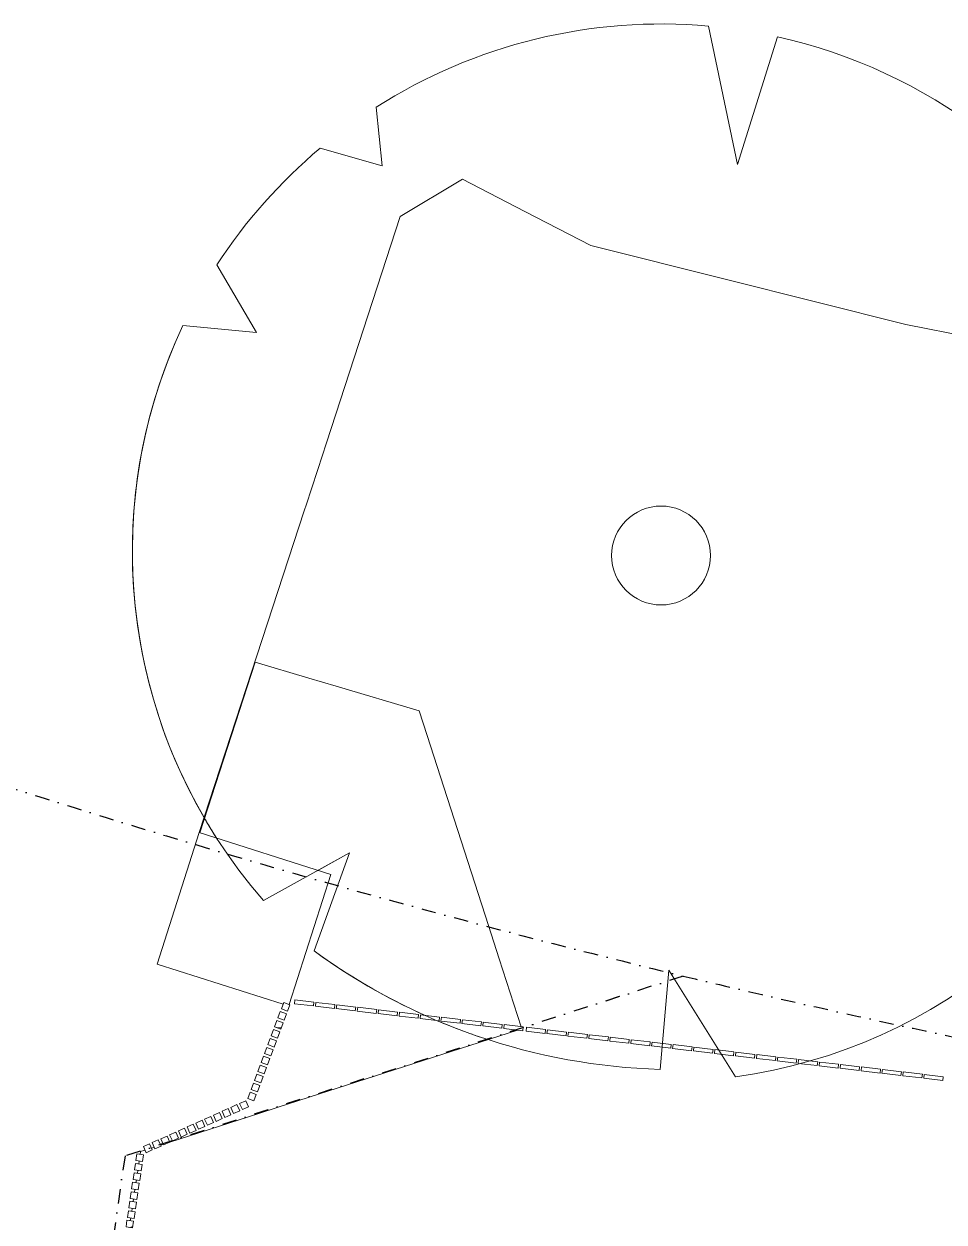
# Model space of a CAD drawing. Header units: millimetres. Extents: x -39027 to 364494, y -35256 to 94895.
# Drawn here: x 201917 to 206717, y 85688 to 91941 of the extents above; entities that cross this region are included whole.
import ezdxf

# ---------------------------------------------------------------- set-up
doc = ezdxf.new("R2010")
doc.units = ezdxf.units.MM
doc.header["$LTSCALE"] = 25
doc.linetypes.add('BG_Dash Dot 3mm', pattern=[7, 3, -2, 0, -2])
for name, color, linetype, lineweight in [('A-DETL-MBND', 4, 'Continuous', 13), ('A-GLAZ-CWMG', 3, 'Continuous', 5), ('C-PROP-LINE', 91, 'BG_Dash Dot 3mm', 25), ('L-PLNT', 71, 'Continuous', 5)]:
    doc.layers.add(name, color=color, linetype=linetype, lineweight=lineweight)

# ---------------------------------------------------------------- blocks, each defined once
blk = doc.blocks.new('Rectangular Mullion - 35mm Timber Batten_Black_-902602-PROPOSED ROOF PLAN')
at = {"layer": 'A-DETL-MBND', "lineweight": 5}
for p, q in [((-17.5, -17.5), (-17.5, 17.5)), ((-17.5, 17.5), (17.5, 17.5)), ((17.5, 17.5), (17.5, -17.5)), ((17.5, -17.5), (-17.5, -17.5))]:
    blk.add_line(p, q, dxfattribs=at)
blk = doc.blocks.new('Rectangular Mullion - 35mm Timber Batten_Black_-V310-PROPOSED ROOF PLAN')
at = {"layer": 'A-DETL-MBND', "lineweight": 5}
for p, q in [((-17.5, -17.5), (-17.5, 17.5)), ((-17.5, 17.5), (17.5, 17.5)), ((17.5, 17.5), (17.5, -17.5)), ((17.5, -17.5), (-17.5, -17.5))]:
    blk.add_line(p, q, dxfattribs=at)
blk = doc.blocks.new('Rectangular Mullion - 35mm Timber Batten_Black_-V311-PROPOSED ROOF PLAN')
at = {"layer": 'A-DETL-MBND', "lineweight": 5}
h = blk.add_hatch(dxfattribs=at)
h.set_pattern_fill('FP_122', color=256, style=0, pattern_type=2)
h.set_pattern_definition([(254.211, (42627.55, -4174.37), (3134.58381, 10775.41764), [122.343, -12111.918]), (238.138, (42594.26, -4292.1), (-2039.5752, -3659.02805), [155.42, -5025.186]), (204.448, (42512.2, -4424.1), (-356.675, -951.336), [114.947, -1321.893]), (202.6, (42407.58, -4471.67), (-19227.92293, -8053.99107), [222.826, -22059.793]), (236.453, (42201.864, -4557.3), (5239.72772, 7764.47169), [135.552, -13419.579]), (249.448, (42127, -4670.3), (594.661, -1308.01), [254, -762]), (258.91, (42037.79, -4908.1), (1159.8847, 5049.09184), [123.6, -6056.485]), (255.158, (42370.69, -4078.07), (2454.27057, 8866.8784), [102.107, -10108.567]), (249.448, (42344.5, -4176.8), (594.661, -1308.01), [152.4, -863.6]), (221.147, (42291.03, -4319.466), (-9540.90917, -8428.24007), [150.01, -14851.05]), (197.323, (42178.07, -4418.17), (6236.44053, 1851.83869), [231.684, -11352.499]), (210.158, (41956.9, -4487.16), (-6824.93764, -4048.19065), [144.401, -14295.673]), (243.108, (41832.04, -4559.7), (-3604.57392, -7355.52038), [184.006, -9016.265]), (261.337, (41748.814, -4723.81), (2242.806443, 14372.97105), [197.272, -19529.88]), (256.158, (42075.775, -3967.496), (-2143.44339, -8947.102636), [173.911, -17217.207]), (246.081, (42034.167, -4136.356), (-6549.18764, -14913.01245), [173.019, -17128.838]), (215.758, (41964.02, -4294.52), (1994.0154, 1088.6618), [183.162, -3480.078]), (201.958, (41815.38, -4401.55), (-13984.80258, -5705.60041), [165.393, -16373.889]), (234.516, (41661.99, -4463.395), (-6670.93545, -9470.58023), [157.726, -15614.836]), (249.448, (41570.4, -4591.8), (594.661, -1308.01), [121.92, -894.08]), (262.442, (41527.63, -4705.99), (-1156.51567, -9295.38804), [135.552, -13419.579]), (249.448, (42678.7, -4529.9), (594.661, -1308.01), [3.353, -1012.647]), (26.295, (42486.07, -4609.6), (-18709.955736, -9193.33175), [222.826, -22059.793]), (42.883, (41734.5, -4154.2), (689.61, 1260.5356), [90.874, -2180.97]), (61.318, (41801.1, -4092.37), (2839.2643, 5489.2666), [143.684, -7040.52]), (92.646, (41870.05, -3966.32), (-385.7735, 5457.71062), [77.377, -7660.25]), (222.883, (42486.07, -4609.6), (-689.61, -1260.5356), [113.592, -2158.253]), (242.738, (42402.837, -4686.9), (4266.95238, 8150.95777), [173.911, -17217.207]), (259.573, (42323.175, -4841.495), (-3139.094685, -17255.676583), [288.98, -28609.032]), (259.753, (42732.2, -4213.6), (-1009.84477, -6097.0231), [113.592, -11245.633]), (233.924, (42711.99, -4325.383), (6865.317735, 9330.63237), [189.804, -18790.642]), (206.569, (42600.22, -4478.79), (16100.37878, 7992.11851), [194.107, -19216.546]), (214.753, (42426.61, -4565.61), (-10152.81414, -7122.25443), [160.644, -15903.726]), (239.986, (42294.62, -4657.18), (-2445.4202, -4567.1196), [185.403, -5994.684]), (256.03, (42201.882, -4817.72), (4236.116616, 16867.31492), [265.913, -26325.352]), (257.578, (42494.36, -4124.43), (1469.3614, 6002.86985), [143.684, -7040.52]), (238.138, (42463.45, -4264.75), (-2039.5752, -3659.02805), [155.42, -5025.186]), (206.937, (42381.41, -4396.754), (13493.38692, 6786.53731), [165.393, -16373.889]), (204.448, (42234, -4471.7), (-356.675, -951.336), [186.79, -1250.052]), (232.094, (42063.92, -4548.985), (8537.74677, 10866.19697), [170.313, -16860.951]), (252.814, (41959.29, -4683.365), (4869.57355, 15542.749195), [173.019, -17128.838]), (266.551, (41908.17, -4848.66), (-563.56138, -10592.37062), [138.191, -13680.903]), (258.194, (42256.53, -4035.264), (-1394.18211, -7047.6281), [133.633, -13229.76]), (234.516, (42229.19, -4166.07), (-6670.93545, -9470.58023), [157.726, -15614.836]), (217.442, (42137.63, -4294.5), (4768.36687, 3515.59094), [191.699, -9393.227]), (199.549, (41985.43, -4411.05), (16318.143224, 5750.863828), [252.369, -24984.547]), (233.502, (41747.61, -4495.5), (2602.4452, 3282.6257), [147.932, -7248.66]), (255.457, (41659.62, -4614.415), (-2512.456796, -9896.737535), [194.107, -19216.546]), (272.646, (41610.88, -4802.3), (385.7735, -5457.71062), [77.377, -7660.25]), (258.91, (41971.13, -3928.26), (1159.8847, 5049.09184), [123.6, -6056.485]), (239.44, (41947.354, -4049.555), (-5724.73152, -9811.19016), [175.389, -17363.491]), (212.042, (41858.18, -4200.58), (-14099.84546, -8880.94648), [217.433, -21525.916]), (220.393, (42625.205, -4672.62), (-6174.20063, -5382.92635), [104.603, -10355.757]), (238.664, (42545.537, -4740.403), (8641.908487, 14101.95884), [217.196, -21502.404]), (256.573, (42432.58, -4925.92), (1790.53642, 6957.49854), [245.738, -7945.516])])
h.paths.add_polyline_path([(17.5, -17.5), (-17.5, -17.5), (-17.5, 17.5), (17.5, 17.5)], flags=0)
for p, q in [((-17.5, -17.5), (-17.5, 17.5)), ((-17.5, 17.5), (17.5, 17.5)), ((17.5, 17.5), (17.5, -17.5)), ((17.5, -17.5), (-17.5, -17.5))]:
    blk.add_line(p, q, dxfattribs=at)
blk = doc.blocks.new('Rectangular Mullion - 35mm Timber Batten_Black_-V312-PROPOSED ROOF PLAN')
at = {"layer": 'A-DETL-MBND', "lineweight": 5}
for p, q in [((-17.5, -17.5), (-17.5, 17.5)), ((-17.5, 17.5), (17.5, 17.5)), ((17.5, 17.5), (17.5, -17.5)), ((17.5, -17.5), (-17.5, -17.5))]:
    blk.add_line(p, q, dxfattribs=at)
blk = doc.blocks.new('Rectangular Mullion - 35mm Timber Batten_Black_-V313-PROPOSED ROOF PLAN')
at = {"layer": 'A-DETL-MBND', "lineweight": 5}
for p, q in [((-17.5, -17.5), (-17.5, 17.5)), ((-17.5, 17.5), (17.5, 17.5)), ((17.5, 17.5), (17.5, -17.5)), ((17.5, -17.5), (-17.5, -17.5))]:
    blk.add_line(p, q, dxfattribs=at)
blk = doc.blocks.new('Rectangular Mullion - 35mm Timber Batten_Black_-V314-PROPOSED ROOF PLAN')
at = {"layer": 'A-DETL-MBND', "lineweight": 5}
for p, q in [((-17.5, -17.5), (-17.5, 17.5)), ((-17.5, 17.5), (17.5, 17.5)), ((17.5, 17.5), (17.5, -17.5)), ((17.5, -17.5), (-17.5, -17.5))]:
    blk.add_line(p, q, dxfattribs=at)
blk = doc.blocks.new('Rectangular Mullion - 35mm Timber Batten_Black_-V315-PROPOSED ROOF PLAN')
at = {"layer": 'A-DETL-MBND', "lineweight": 5}
for p, q in [((-17.5, -17.5), (-17.5, 17.5)), ((-17.5, 17.5), (17.5, 17.5)), ((17.5, 17.5), (17.5, -17.5)), ((17.5, -17.5), (-17.5, -17.5))]:
    blk.add_line(p, q, dxfattribs=at)
blk = doc.blocks.new('Rectangular Mullion - 35mm Timber Batten_Black_-V316-PROPOSED ROOF PLAN')
at = {"layer": 'A-DETL-MBND', "lineweight": 5}
for p, q in [((-17.5, -17.5), (-17.5, 17.5)), ((-17.5, 17.5), (17.5, 17.5)), ((17.5, 17.5), (17.5, -17.5)), ((17.5, -17.5), (-17.5, -17.5))]:
    blk.add_line(p, q, dxfattribs=at)
blk = doc.blocks.new('Rectangular Mullion - 35mm Timber Batten_Black_-V317-PROPOSED ROOF PLAN')
at = {"layer": 'A-DETL-MBND', "lineweight": 5}
for p, q in [((-17.5, -17.5), (-17.5, 17.5)), ((-17.5, 17.5), (17.5, 17.5)), ((17.5, 17.5), (17.5, -17.5)), ((17.5, -17.5), (-17.5, -17.5))]:
    blk.add_line(p, q, dxfattribs=at)
blk = doc.blocks.new('Rectangular Mullion - 35mm Timber Batten_Black_-V318-PROPOSED ROOF PLAN')
at = {"layer": 'A-DETL-MBND', "lineweight": 5}
for p, q in [((-17.5, -17.5), (-17.5, 17.5)), ((-17.5, 17.5), (17.5, 17.5)), ((17.5, 17.5), (17.5, -17.5)), ((17.5, -17.5), (-17.5, -17.5))]:
    blk.add_line(p, q, dxfattribs=at)
blk = doc.blocks.new('Rectangular Mullion - 35mm Timber Batten_Black_-V319-PROPOSED ROOF PLAN')
at = {"layer": 'A-DETL-MBND', "lineweight": 5}
for p, q in [((-17.5, -17.5), (-17.5, 17.5)), ((-17.5, 17.5), (17.5, 17.5)), ((17.5, 17.5), (17.5, -17.5)), ((17.5, -17.5), (-17.5, -17.5))]:
    blk.add_line(p, q, dxfattribs=at)
blk = doc.blocks.new('Rectangular Mullion - 35mm Timber Batten_Black_-V320-PROPOSED ROOF PLAN')
at = {"layer": 'A-DETL-MBND', "lineweight": 5}
for p, q in [((-17.5, -17.5), (-17.5, 17.5)), ((-17.5, 17.5), (17.5, 17.5)), ((17.5, 17.5), (17.5, -17.5)), ((17.5, -17.5), (-17.5, -17.5))]:
    blk.add_line(p, q, dxfattribs=at)
blk = doc.blocks.new('Rectangular Mullion - 35mm Timber Batten_Black_-V321-PROPOSED ROOF PLAN')
at = {"layer": 'A-DETL-MBND', "lineweight": 5}
for p, q in [((-17.5, -17.5), (-17.5, 17.5)), ((-17.5, 17.5), (17.5, 17.5)), ((17.5, 17.5), (17.5, -17.5)), ((17.5, -17.5), (-17.5, -17.5))]:
    blk.add_line(p, q, dxfattribs=at)
blk = doc.blocks.new('Rectangular Mullion - 35mm Timber Batten_Black_-V322-PROPOSED ROOF PLAN')
at = {"layer": 'A-DETL-MBND', "lineweight": 5}
for p, q in [((-17.5, -17.5), (-17.5, 17.5)), ((-17.5, 17.5), (17.5, 17.5)), ((17.5, 17.5), (17.5, -17.5)), ((17.5, -17.5), (-17.5, -17.5))]:
    blk.add_line(p, q, dxfattribs=at)
blk = doc.blocks.new('Rectangular Mullion - 35mm Timber Batten_Black_-V323-PROPOSED ROOF PLAN')
at = {"layer": 'A-DETL-MBND', "lineweight": 5}
for p, q in [((-17.5, -17.5), (-17.5, 17.5)), ((-17.5, 17.5), (17.5, 17.5)), ((17.5, 17.5), (17.5, -17.5)), ((17.5, -17.5), (-17.5, -17.5))]:
    blk.add_line(p, q, dxfattribs=at)
blk = doc.blocks.new('Rectangular Mullion - 35mm Timber Batten_Black_-V324-PROPOSED ROOF PLAN')
at = {"layer": 'A-DETL-MBND', "lineweight": 5}
for p, q in [((-17.5, -17.5), (-17.5, 17.5)), ((-17.5, 17.5), (17.5, 17.5)), ((17.5, 17.5), (17.5, -17.5)), ((17.5, -17.5), (-17.5, -17.5))]:
    blk.add_line(p, q, dxfattribs=at)
blk = doc.blocks.new('Rectangular Mullion - 35mm Timber Batten_Black_-V325-PROPOSED ROOF PLAN')
at = {"layer": 'A-DETL-MBND', "lineweight": 5}
for p, q in [((-17.5, -17.5), (-17.5, 17.5)), ((-17.5, 17.5), (17.5, 17.5)), ((17.5, 17.5), (17.5, -17.5)), ((17.5, -17.5), (-17.5, -17.5))]:
    blk.add_line(p, q, dxfattribs=at)
blk = doc.blocks.new('Rectangular Mullion - 35mm Timber Batten_Black_-V326-PROPOSED ROOF PLAN')
at = {"layer": 'A-DETL-MBND', "lineweight": 5}
h = blk.add_hatch(dxfattribs=at)
h.set_pattern_fill('FP_125', color=256, style=0, pattern_type=2)
h.set_pattern_definition([(208.91, (35444.41, -11201.88), (9864.10423, 5351.139), [122.343, -12111.918]), (192.836, (35337.3, -11261.02), (-4035.5008, -1123.8711), [155.42, -5025.186]), (159.146, (35185.8, -11295.55), (-927.107, -415.609), [114.947, -1321.893]), (157.298, (35078.36, -11254.627), (-19249.312415, 8002.73478), [222.826, -22059.793]), (191.151, (34872.795, -11168.63), (9204.63975, 1736.77125), [135.552, -13419.58]), (204.146, (34739.8, -11194.8), (-511.498, -1342.714), [254, -762]), (213.608, (34508.03, -11298.75), (4404.8438, 2726.90525), [123.6, -6056.485]), (209.857, (35332.19, -10951.56), (8028.97182, 4492.28093), [102.107, -10108.567]), (204.146, (35243.6, -11002.4), (-511.498, -1342.714), [152.4, -863.6]), (175.845, (35104.57, -11064.73), (-12701.78379, 853.73718), [150.01, -14851.05]), (152.021, (34954.955, -11053.86), (5702.85593, -3130.4842), [231.684, -11352.5]), (164.857, (34750.35, -10945.17), (-7678.04179, 2003.82023), [144.4, -14295.673]), (197.806, (34610.96, -10907.44), (-7763.82938, -2611.4338), [184.006, -9016.265]), (216.035, (34435.773, -10963.71), (11794.17568, 8515.27437), [197.272, -19529.88]), (210.856, (35203.354, -10664.154), (-7867.44906, -4769.51154), [173.911, -17217.207]), (200.779, (35054.06, -10753.35), (-15207.02895, -5834.04401), [173.019, -17128.838]), (170.456, (34892.3, -10814.73), (2176.3774, -651.6621), [183.162, -3480.078]), (156.656, (34711.67, -10784.36), (-13892.16692, 5927.58615), [165.393, -16373.889]), (189.215, (34559.81, -10718.826), (-11424.01762, -1919.65917), [157.726, -15614.836]), (204.146, (34404.1, -10744.1), (-511.498, -1342.714), [121.92, -894.08]), (217.141, (34292.87, -10793.955), (-7420.74369, -5716.14646), [135.552, -13419.58]), (204.146, (35227.7, -11488.3), (-511.498, -1342.714), [3.353, -1012.647]), (340.994, (35035.52, -11407.44), (-19694.979875, 6832.82958), [222.826, -22059.793]), (357.581, (34830.6, -10552.9), (1381.07, 396.4315), [90.874, -2180.97]), (16.016, (34921.38, -10556.74), (5898.9556, 1842.76755), [143.684, -7040.52]), (47.345, (35059.49, -10517.1), (3608.0586, 4113.06937), [77.377, -7660.25]), (177.581, (35035.5, -11407.44), (-1381.07, -396.4315), [113.592, -2158.253]), (197.436, (34922.03, -11402.646), (8795.14245, 2700.08601), [173.911, -17217.207]), (214.271, (34756.11, -11454.757), (-14473.694195, -9905.77943), [288.98, -28609.032]), (214.451, (35490.12, -11303.86), (-5044.20492, -3570.64055), [113.592, -11245.633]), (188.622, (35396.453, -11368.116), (11461.295455, 1682.85307), [189.804, -18790.642]), (161.267, (35208.793, -11396.57), (17005.511525, -5823.12055), [194.107, -19216.546]), (169.451, (35024.97, -11334.23), (-12203.85335, 2207.28491), [160.644, -15903.726]), (194.684, (34867.04, -11304.82), (-4966.45324, -1474.111), [185.403, -5994.684]), (210.728, (34687.694, -11351.817), (14969.24959, 8852.827983), [265.913, -26325.352]), (212.276, (35386.22, -11072.08), (5300.4887, 3177.7805), [143.684, -7040.52]), (192.836, (35264.74, -11148.8), (-4035.5008, -1123.8711), [155.42, -5025.186]), (161.636, (35113.204, -11183.336), (14314.95995, -4817.72777), [165.393, -16373.889]), (159.146, (34956.2, -11131.2), (-927.107, -415.609), [186.79, -1250.052]), (186.792, (34781.68, -11064.73), (13729.1479, 1574.12024), [170.313, -16860.951]), (207.512, (34612.564, -11084.874), (14473.27098, 7470.89193), [173.019, -17128.838]), (221.249, (34459.11, -11164.8), (-7925.70364, -7049.76159), [138.19, -13680.903]), (212.892, (35282.32, -10840.304), (-5990.2491, -3966.07126), [133.633, -13229.76]), (189.215, (35170.11, -10912.875), (-11424.01762, -1919.65917), [157.726, -15614.836]), (172.141, (35014.42, -10938.13), (5852.9082, -916.60677), [191.7, -9393.227]), (154.247, (34824.52, -10911.92), (15565.5428, -7554.34381), [252.369, -24984.547]), (188.201, (34597.22, -10802.26), (4163.8428, 459.0922), [147.932, -7248.66]), (210.155, (34450.8, -10823.366), (-8802.02529, -5175.15254), [194.107, -19216.546]), (227.345, (34282.96, -10920.87), (-3608.0586, -4113.06937), [77.377, -7660.25]), (213.608, (35157.64, -10562.17), (4404.8438, 2726.90525), [123.6, -6056.485]), (194.138, (35054.696, -10630.587), (-11000.63348, -2831.61904), [175.389, -17363.491]), (166.741, (34884.62, -10673.427), (-16230.262797, 3775.6353), [217.433, -21525.916]), (175.091, (35088.59, -11550.66), (-8169.0602, 602.58183), [104.603, -10355.757]), (193.362, (34984.37, -11541.71), (16102.46939, 3776.01706), [217.196, -21502.404]), (211.271, (34773.05, -11591.9), (6204.96654, 3620.9387), [245.738, -7945.516])])
h.paths.add_polyline_path([(17.5, -17.5), (-17.5, -17.5), (-17.5, 17.5), (17.5, 17.5)], flags=0)
for p, q in [((-17.5, -17.5), (-17.5, 17.5)), ((-17.5, 17.5), (17.5, 17.5)), ((17.5, 17.5), (17.5, -17.5)), ((17.5, -17.5), (-17.5, -17.5))]:
    blk.add_line(p, q, dxfattribs=at)
blk = doc.blocks.new('Rectangular Mullion - 35mm Timber Batten_Black_-V327-PROPOSED ROOF PLAN')
at = {"layer": 'A-DETL-MBND', "lineweight": 5}
for p, q in [((-17.5, -17.5), (-17.5, 17.5)), ((-17.5, 17.5), (17.5, 17.5)), ((17.5, 17.5), (17.5, -17.5)), ((17.5, -17.5), (-17.5, -17.5))]:
    blk.add_line(p, q, dxfattribs=at)
blk = doc.blocks.new('Rectangular Mullion - 35mm Timber Batten_Black_-V328-PROPOSED ROOF PLAN')
at = {"layer": 'A-DETL-MBND', "lineweight": 5}
for p, q in [((-17.5, -17.5), (-17.5, 17.5)), ((-17.5, 17.5), (17.5, 17.5)), ((17.5, 17.5), (17.5, -17.5)), ((17.5, -17.5), (-17.5, -17.5))]:
    blk.add_line(p, q, dxfattribs=at)
blk = doc.blocks.new('Rectangular Mullion - 35mm Timber Batten_Black_-V329-PROPOSED ROOF PLAN')
at = {"layer": 'A-DETL-MBND', "lineweight": 5}
for p, q in [((-17.5, -17.5), (-17.5, 17.5)), ((-17.5, 17.5), (17.5, 17.5)), ((17.5, 17.5), (17.5, -17.5)), ((17.5, -17.5), (-17.5, -17.5))]:
    blk.add_line(p, q, dxfattribs=at)
blk = doc.blocks.new('Rectangular Mullion - 35mm Timber Batten_Black_-V330-PROPOSED ROOF PLAN')
at = {"layer": 'A-DETL-MBND', "lineweight": 5}
for p, q in [((-17.5, -17.5), (-17.5, 17.5)), ((-17.5, 17.5), (17.5, 17.5)), ((17.5, 17.5), (17.5, -17.5)), ((17.5, -17.5), (-17.5, -17.5))]:
    blk.add_line(p, q, dxfattribs=at)
blk = doc.blocks.new('Rectangular Mullion - 35mm Timber Batten_Black_-V331-PROPOSED ROOF PLAN')
at = {"layer": 'A-DETL-MBND', "lineweight": 5}
for p, q in [((-17.5, -17.5), (-17.5, 17.5)), ((-17.5, 17.5), (17.5, 17.5)), ((17.5, 17.5), (17.5, -17.5)), ((17.5, -17.5), (-17.5, -17.5))]:
    blk.add_line(p, q, dxfattribs=at)
blk = doc.blocks.new('Rectangular Mullion - 35mm Timber Batten_Black_-V332-PROPOSED ROOF PLAN')
at = {"layer": 'A-DETL-MBND', "lineweight": 5}
for p, q in [((-17.5, -17.5), (-17.5, 17.5)), ((-17.5, 17.5), (17.5, 17.5)), ((17.5, 17.5), (17.5, -17.5)), ((17.5, -17.5), (-17.5, -17.5))]:
    blk.add_line(p, q, dxfattribs=at)
blk = doc.blocks.new('Rectangular Mullion - 35mm Timber Batten_Black_-V333-PROPOSED ROOF PLAN')
at = {"layer": 'A-DETL-MBND', "lineweight": 5}
for p, q in [((-17.5, -17.5), (-17.5, 17.5)), ((-17.5, 17.5), (17.5, 17.5)), ((17.5, 17.5), (17.5, -17.5)), ((17.5, -17.5), (-17.5, -17.5))]:
    blk.add_line(p, q, dxfattribs=at)
blk = doc.blocks.new('Rectangular Mullion - 35mm Timber Batten_Black_-V334-PROPOSED ROOF PLAN')
at = {"layer": 'A-DETL-MBND', "lineweight": 5}
for p, q in [((-17.5, -17.5), (-17.5, 17.5)), ((-17.5, 17.5), (17.5, 17.5)), ((17.5, 17.5), (17.5, -17.5)), ((17.5, -17.5), (-17.5, -17.5))]:
    blk.add_line(p, q, dxfattribs=at)
blk = doc.blocks.new('Rectangular Mullion - 35mm Timber Batten_Black_-V335-PROPOSED ROOF PLAN')
at = {"layer": 'A-DETL-MBND', "lineweight": 5}
for p, q in [((-17.5, -17.5), (-17.5, 17.5)), ((-17.5, 17.5), (17.5, 17.5)), ((17.5, 17.5), (17.5, -17.5)), ((17.5, -17.5), (-17.5, -17.5))]:
    blk.add_line(p, q, dxfattribs=at)
blk = doc.blocks.new('Rectangular Mullion - 35mm Timber Batten_Black_-V336-PROPOSED ROOF PLAN')
at = {"layer": 'A-DETL-MBND', "lineweight": 5}
for p, q in [((-17.5, -17.5), (-17.5, 17.5)), ((-17.5, 17.5), (17.5, 17.5)), ((17.5, 17.5), (17.5, -17.5)), ((17.5, -17.5), (-17.5, -17.5))]:
    blk.add_line(p, q, dxfattribs=at)
blk = doc.blocks.new('Rectangular Mullion - 35mm Timber Batten_Black_-V337-PROPOSED ROOF PLAN')
at = {"layer": 'A-DETL-MBND', "lineweight": 5}
for p, q in [((-17.5, -17.5), (-17.5, 17.5)), ((-17.5, 17.5), (17.5, 17.5)), ((17.5, 17.5), (17.5, -17.5)), ((17.5, -17.5), (-17.5, -17.5))]:
    blk.add_line(p, q, dxfattribs=at)
blk = doc.blocks.new('Rectangular Mullion - 35mm Timber Batten_Black_-V338-PROPOSED ROOF PLAN')
at = {"layer": 'A-DETL-MBND', "lineweight": 5}
for p, q in [((-17.5, -17.5), (-17.5, 17.5)), ((-17.5, 17.5), (17.5, 17.5)), ((17.5, 17.5), (17.5, -17.5)), ((17.5, -17.5), (-17.5, -17.5))]:
    blk.add_line(p, q, dxfattribs=at)
blk = doc.blocks.new('Rectangular Mullion - 35mm Timber Batten_Black_-V339-PROPOSED ROOF PLAN')
at = {"layer": 'A-DETL-MBND', "lineweight": 5}
h = blk.add_hatch(dxfattribs=at)
h.set_pattern_fill('FP_130', color=256, style=0, pattern_type=2)
h.set_pattern_definition([(266.341, (42092.53, -2163.78), (800.35515, 11193.51029), [122.343, -12111.918]), (250.267, (42084.72, -2285.88), (-1225.2348, -4005.8898), [155.42, -5025.186]), (216.577, (42032.25, -2432.2), (-148.824, -1005.042), [114.947, -1321.893]), (214.73, (41939.94, -2500.667), (-17106.23859, -11914.54547), [222.826, -22059.793]), (248.583, (41756.81, -2627.61), (3491.18982, 8692.14363), [135.552, -13419.579]), (261.577, (41707.3, -2753.8), (856.217, -1153.865), [254, -762]), (271.04, (41670.1, -3005.06), (73.0202, 5180.0897), [123.6, -6056.485]), (267.288, (41821.17, -2123.6), (536.27333, 9184.62778), [102.107, -10108.567]), (261.577, (41816.3, -2225.6), (856.217, -1153.865), [152.4, -863.6]), (233.276, (41794.01, -2376.35), (-7557.0411, -10244.7698), [150.01, -14851.05]), (209.452, (41704.31, -2496.59), (5708.12837, 3120.86007), [231.684, -11352.499]), (222.288, (41502.57, -2610.51), (-5821.9113, -5391.93566), [144.401, -14295.673]), (255.237, (41395.75, -2707.67), (-1978.6154, -7948.6926), [184.006, -9016.265]), (273.466, (41348.86, -2885.6), (-827.214034, 14523.367186), [197.272, -19529.88]), (268.287, (41509.605, -2077.47), (-215.68885, -9197.74285), [173.911, -17217.207]), (258.211, (41504.406, -2251.3), (-3269.287435, -15956.238866), [173.019, -17128.838]), (227.887, (41469.06, -2420.67), (1720.7606, 1483.329), [183.162, -3480.078]), (214.088, (41346.23, -2556.545), (-12473.64807, -8516.84701), [165.393, -16373.889]), (246.646, (41209.254, -2649.24), (-4531.93803, -10660.90088), [157.726, -15614.836]), (261.577, (41146.7, -2794), (856.217, -1153.865), [121.92, -894.08]), (274.572, (41128.87, -2914.65), (822.55, -9330.87235), [135.552, -13419.579]), (261.577, (42217.3, -2500.6), (856.217, -1153.865), [3.353, -1012.647]), (38.425, (42045.66, -2619.03), (-16360.42564, -12919.60778), [222.826, -22059.793]), (55.012, (41215.2, -2331.73), (409.3603, 1377.293), [90.874, -2180.97]), (73.447, (41267.3, -2257.28), (1622.5148, 5963.29734), [143.684, -7040.52]), (104.776, (41308.23, -2119.55), (-1523.99194, 5254.79543), [77.377, -7660.25]), (235.012, (42045.66, -2619.03), (-409.3603, -1377.293), [113.592, -2158.253]), (254.867, (41980.526, -2712.09), (2459.07551, 8865.54808), [173.911, -17217.207]), (271.702, (41935.126, -2879.973), (556.62879, -17530.04433), [288.98, -28609.032]), (271.882, (42203.08, -2180.15), (293.76446, -6173.1013), [113.592, -11245.633]), (246.053, (42206.814, -2293.685), (4751.57211, 10564.840294), [189.804, -18790.642]), (218.698, (42129.774, -2467.15), (14061.71877, 11196.616475), [194.107, -19216.546]), (226.882, (41978.284, -2588.51), (-8429.69166, -9096.50711), [160.644, -15903.726]), (252.115, (41868.48, -2705.77), (-1431.2179, -4978.98346), [185.403, -5994.684]), (268.159, (41811.545, -2882.216), (597.50434, 17380.851105), [265.913, -26325.352]), (269.707, (41951.82, -2142.95), (175.27726, 6177.60044), [143.684, -7040.52]), (250.267, (41951.09, -2286.63), (-1225.2348, -4005.8898), [155.42, -5025.186]), (219.067, (41898.615, -2432.92), (11766.06627, 9470.38879), [165.393, -16373.889]), (216.577, (41770.2, -2537.16), (-148.824, -1005.042), [186.79, -1250.052]), (244.223, (41620.2, -2648.47), (6064.02478, 12417.52632), [170.313, -16860.951]), (264.944, (41546.136, -2801.83), (1494.8466, 16218.97755), [173.019, -17128.838]), (278.68, (41530.89, -2974.18), (1674.61838, -10474.3291), [138.191, -13680.903]), (270.323, (41700.56, -2105.744), (117.74155, -7183.24039), [133.633, -13229.76]), (246.646, (41701.32, -2239.376), (-4531.93803, -10660.90088), [157.726, -15614.836]), (229.572, (41638.79, -2384.18), (3923.1723, 4439.07887), [191.7, -9393.227]), (211.678, (41514.477, -2530.104), (14745.53978, 9051.148527), [252.369, -24984.547]), (245.632, (41299.71, -2662.64), (1854.5615, 3756.18874), [147.932, -7248.66]), (267.586, (41238.67, -2797.39), (-376.933724, -10203.713734), [194.107, -19216.546]), (284.776, (41230.5, -2991.32), (1523.99194, -5254.79543), [77.377, -7660.25]), (271.04, (41399.05, -2061.1), (73.0202, 5180.0897), [123.6, -6056.485]), (251.569, (41401.29, -2184.68), (-3535.47554, -10795.01811), [175.389, -17363.491]), (224.172, (41345.84, -2351.07), (-11918.88537, -11645.472246), [217.433, -21525.916]), (232.523, (42194.93, -2651.4), (-4905.23439, -6560.1315), [104.603, -10355.757]), (250.793, (42131.283, -2734.415), (5485.98425, 15602.9421), [217.196, -21502.404]), (268.702, (42059.83, -2939.52), (288.70238, 7178.40216), [245.738, -7945.516])])
h.paths.add_polyline_path([(17.5, -17.5), (-17.5, -17.5), (-17.5, 17.5), (17.5, 17.5)], flags=0)
for p, q in [((-17.5, -17.5), (-17.5, 17.5)), ((-17.5, 17.5), (17.5, 17.5)), ((17.5, 17.5), (17.5, -17.5)), ((17.5, -17.5), (-17.5, -17.5))]:
    blk.add_line(p, q, dxfattribs=at)
blk = doc.blocks.new('Rectangular Mullion - 20x100 Timber Panel-900443-PROPOSED ROOF PLAN')
at = {"layer": 'A-DETL-MBND', "lineweight": 5}
for p, q in [((-50, -10), (-50, 10)), ((-50, 10), (50, 10)), ((50, 10), (50, -10)), ((50, -10), (-50, -10))]:
    blk.add_line(p, q, dxfattribs=at)
blk = doc.blocks.new('Family - ___-1009153-PROPOSED ROOF PLAN')
at = {"layer": 'C-PROP-LINE'}
for p, q in [((2435.4, 13187.2), (-477, 12248.2)), ((-477, 12248.2), (-849, 9654.7))]:
    blk.add_line(p, q, dxfattribs=at)
blk.add_arc((14652.7, 63546.4), 51820, 244.73825, 256.36333, dxfattribs=at)
blk = doc.blocks.new('Family - ___-2269169-PROPOSED ROOF PLAN')
at = {"layer": 'C-PROP-LINE'}
for p, q in [((2435.5, 13187.2), (-477, 12248.2)), ((-477, 12248.2), (-849, 9654.7))]:
    blk.add_line(p, q, dxfattribs=at)
blk.add_arc((14525.2, 63577.2), 51820, 256.5084, 274.80717, dxfattribs=at)
blk = doc.blocks.new('PLANTING_Coloured tree scaleable - 7 Meters-2580589-PROPOSED FIRST FLOOR PLAN')
at = {"layer": 'L-PLNT', "lineweight": 5}
for p, q in [((-503.1, 2723.1), (-434.1, 2027.4)), ((-503.1, 2723.1), (-434.1, 2027.4)), ((-434.1, 2027.4), (-856.4, 2633.5)), ((-434.1, 2027.4), (-856.4, 2633.5)), ((-2285.9, 1563.4), (-2136.1, 1294.4)), ((-2285.9, 1563.4), (-2136.1, 1294.4)), ((-2136.1, 1294.4), (-2470.6, 1251.3)), ((-2136.1, 1294.4), (-2470.6, 1251.3)), ((-2727.6, 479.9), (-2398.7, 236.6)), ((-2727.6, 479.9), (-2398.7, 236.6)), ((-2398.7, 236.6), (-2766.9, 119.1)), ((-2398.7, 236.6), (-2766.9, 119.1)), ((885.9, -1979.7), (1424.5, -2355.9)), ((1047.8, -2474.3), (885.9, -1979.7)), ((-1201.1, -2475.8), (-886.8, -2070)), ((-1003, -2220.1), (-886.8, -2070)), ((-886.8, -2070), (-856.3, -2614.2)), ((-886.8, -2070), (-856.3, -2614.2))]:
    blk.add_line(p, q, dxfattribs=at)
blk.add_circle((-0.3, -5.6), 258, dxfattribs=at)
for centre, radius, start, end in [((-0.3, 0), 2769.2, 51.5512, 100.46218), ((-0.3, 0), 2769.2, 51.5512, 100.46218), ((-0.3, 0), 2769.2, 108.00826, 145.62742), ((-0.3, 0), 2769.2, 108.00826, 145.62742), ((-0.3, 0), 2769.2, 153.13693, 170.02126), ((-0.3, 0), 2769.2, 153.13693, 170.02126), ((0.5, 19.1), 2769.2, 300.94649, 5.85992), ((0.5, 19.1), 2769.2, 177.93043, 244.2846), ((0.5, 19.1), 2769.2, 177.93043, 233.22557), ((0.5, 19.1), 2769.2, 233.33907, 235.87081), ((-129.6, 523), 3220.3, 256.95791, 291.44636), ((-129.6, 523), 3220.3, 256.95791, 268.91259), ((-129.6, 523), 3220.3, 270.14661, 275.17315)]:
    blk.add_arc(centre, radius, start, end, dxfattribs=at)
blk = doc.blocks.new('PLANTING_Coloured tree scaleable - 7 Meters-2580589-PROPOSED SITE PLAN')
at = {"layer": 'L-PLNT', "lineweight": 9}
for p, q in [((-503.1, 2723.1), (-434.1, 2027.4)), ((-503.1, 2723.1), (-434.1, 2027.4)), ((-434.1, 2027.4), (-503.1, 2723.1)), ((-434.1, 2027.4), (-856.4, 2633.5)), ((-434.1, 2027.4), (-856.4, 2633.5)), ((-856.4, 2633.5), (-434.1, 2027.4)), ((1684.3, 1866.4), (1721.6, 2168.7)), ((1684.3, 1866.4), (1721.6, 2168.7)), ((1721.6, 2168.7), (1684.3, 1866.4)), ((1896, 2018.1), (1684.3, 1866.4)), ((1896, 2018.1), (1684.3, 1866.4)), ((1684.3, 1866.4), (1896, 2018.1)), ((-2285.9, 1563.4), (-2136.1, 1294.4)), ((-2285.9, 1563.4), (-2136.1, 1294.4)), ((-2136.1, 1294.4), (-2285.9, 1563.4)), ((-2136.1, 1294.4), (-2470.6, 1251.3)), ((-2136.1, 1294.4), (-2470.6, 1251.3)), ((-2470.6, 1251.3), (-2136.1, 1294.4)), ((2466.5, 391.3), (2705.1, 591.2)), ((2673.5, 564.8), (2705.1, 591.2)), ((-2727.6, 479.9), (-2398.7, 236.6)), ((-2727.6, 479.9), (-2398.7, 236.6)), ((-2398.7, 236.6), (-2727.6, 479.9)), ((2755.2, 301.8), (2466.5, 391.3)), ((-2398.7, 236.6), (-2766.9, 119.1)), ((-2398.7, 236.6), (-2766.9, 119.1)), ((-2766.9, 119.1), (-2398.7, 236.6)), ((885.9, -1979.7), (1424.5, -2355.9)), ((1047.8, -2474.3), (885.9, -1979.7)), ((-1201.1, -2475.8), (-886.8, -2070)), ((-886.8, -2070), (-856.3, -2614.2))]:
    blk.add_line(p, q, dxfattribs=at)
blk.add_circle((-0.3, -5.6), 258, dxfattribs=at)
for centre, radius, start, end in [((-0.3, 0), 2769.2, 51.5512, 100.46218), ((-0.3, 0), 2769.2, 51.5512, 100.46218), ((-0.3, 0), 2769.2, 51.5512, 100.46218), ((-0.3, 0), 2769.2, 108.00826, 145.62742), ((-0.3, 0), 2769.2, 108.00826, 145.62742), ((-0.3, 0), 2769.2, 108.00826, 145.62742), ((-0.3, 0), 2769.2, 12.32761, 46.78193), ((-0.3, 0), 2769.2, 12.32761, 46.78193), ((-0.3, 0), 2769.2, 13.37342, 46.78193), ((-0.3, 0), 2769.2, 153.13693, 170.02126), ((-0.3, 0), 2769.2, 153.13693, 170.02126), ((-0.3, 0), 2769.2, 153.13693, 170.02126), ((0.5, 19.1), 2769.2, 300.94649, 5.85992), ((0.5, 19.1), 2769.2, 177.93043, 244.2846), ((0.5, 19.1), 2769.2, 177.93043, 202.34569), ((0.5, 19.1), 2769.2, 177.93043, 200.69475), ((-129.6, 523), 3220.3, 256.95791, 291.44636)]:
    blk.add_arc(centre, radius, start, end, dxfattribs=at)

msp = doc.modelspace()

# ---------------------------------------------------------------- linework, layer by layer
at = {"layer": 'A-DETL-MBND', "lineweight": 5}
for p, q in [((204204.5, 91129.9), (203880.2, 90935)), ((204529.5, 90962.2), (204204.5, 91129.9)), ((203880.2, 90935), (203494.7, 89753.7)), ((204874.5, 90784), (204529.5, 90962.2)), ((205575.7, 90608.5), (204874.5, 90784)), ((206517.2, 90372.9), (205575.7, 90608.5)), ((208177.2, 90038.9), (206517.2, 90372.9)), ((203494.7, 89753.7), (203449.5, 89615.2)), ((203449.5, 89615.2), (203416.6, 89514.6)), ((203416.6, 89514.6), (203390.5, 89434.5)), ((203390.5, 89434.5), (203379.3, 89400.2)), ((203379.3, 89400.2), (202830.9, 87720.2)), ((202834.5, 87719.1), (203123.3, 88608.9)), ((203123.3, 88608.9), (203403.1, 88526.3)), ((203403.1, 88526.3), (203545.9, 88484.1)), ((203545.9, 88484.1), (203978.7, 88356.2)), ((203978.7, 88356.2), (204020.4, 88227)), ((204020.4, 88227), (204089.8, 88011.8)), ((204089.8, 88011.8), (204339.9, 87236.1)), ((202612.2, 87034.2), (202830.9, 87720.2)), ((202830.9, 87720.2), (203516.9, 87501.5)), ((203516.9, 87501.5), (203300.5, 86822.6)), ((204339.9, 87236.1), (204396.3, 87061)), ((204396.3, 87061), (204510.4, 86707.2)), ((202612.2, 87034.2), (203268.6, 86825)), ((204490.9, 86689.4), (203653.1, 86419.3)), ((203550.1, 86386), (203457.8, 86356.3)), ((203653.1, 86419.3), (203550.1, 86386)), ((203344.7, 86319.8), (203243, 86287)), ((203457.8, 86356.3), (203344.7, 86319.8)), ((203141.3, 86254.3), (202677.3, 86104.6)), ((203243, 86287), (203141.3, 86254.3)), ((202525, 86055.5), (202522.8, 86040.7)), ((202548, 86063), (202525, 86055.5)), ((202595.9, 86078.4), (202581.6, 86073.8)), ((202643.8, 86093.8), (202629.4, 86089.2)), ((202517.6, 86006.1), (202515.4, 85991.2)), ((202510.3, 85956.6), (202508.1, 85941.8)), ((202495.7, 85857.7), (202493.5, 85842.8)), ((202503, 85907.1), (202500.8, 85892.3)), ((202488.3, 85808.2), (202486.2, 85793.4)), ((202481, 85758.8), (202478.8, 85743.9)), ((202473.7, 85709.3), (202471.5, 85694.5))]:
    msp.add_line(p, q, dxfattribs=at)

# ---------------------------------------------------------------- block references
at = {"layer": 'A-GLAZ-CWMG', "lineweight": 5, "extrusion": (0, 0, -1)}
for name, p, rotation in [('Rectangular Mullion - 35mm Timber Batten_Black_-902602-PROPOSED ROOF PLAN', (-203282, 86810.9), 290.5521334337532), ('Rectangular Mullion - 20x100 Timber Panel-900443-PROPOSED ROOF PLAN', (-203378.5, 86831.2), 6.755441381660682), ('Rectangular Mullion - 20x100 Timber Panel-900443-PROPOSED ROOF PLAN', (-203487.8, 86818.3), 6.755441381660682), ('Rectangular Mullion - 20x100 Timber Panel-900443-PROPOSED ROOF PLAN', (-203597, 86805.4), 6.755441381660682), ('Rectangular Mullion - 20x100 Timber Panel-900443-PROPOSED ROOF PLAN', (-203706.3, 86792.4), 6.755441381660682), ('Rectangular Mullion - 35mm Timber Batten_Black_-V311-PROPOSED ROOF PLAN', (-203246.9, 86717.3), 290.5521334337532), ('Rectangular Mullion - 35mm Timber Batten_Black_-V310-PROPOSED ROOF PLAN', (-203264.4, 86764.1), 290.5521334337532), ('Rectangular Mullion - 20x100 Timber Panel-900443-PROPOSED ROOF PLAN', (-203815.5, 86779.5), 6.755441381660682), ('Rectangular Mullion - 20x100 Timber Panel-900443-PROPOSED ROOF PLAN', (-203924.7, 86766.6), 6.755441381660682), ('Rectangular Mullion - 20x100 Timber Panel-900443-PROPOSED ROOF PLAN', (-204034, 86753.6), 6.755441381660682), ('Rectangular Mullion - 20x100 Timber Panel-900443-PROPOSED ROOF PLAN', (-204143.2, 86740.7), 6.755441381660682), ('Rectangular Mullion - 20x100 Timber Panel-900443-PROPOSED ROOF PLAN', (-204252.4, 86727.7), 6.755441381660682), ('Rectangular Mullion - 35mm Timber Batten_Black_-V312-PROPOSED ROOF PLAN', (-203229.3, 86670.5), 290.5521334337532), ('Rectangular Mullion - 20x100 Timber Panel-900443-PROPOSED ROOF PLAN', (-204361.7, 86714.8), 6.755441381660682), ('Rectangular Mullion - 20x100 Timber Panel-900443-PROPOSED ROOF PLAN', (-204470.9, 86701.9), 6.755441381660682), ('Rectangular Mullion - 20x100 Timber Panel-900443-PROPOSED ROOF PLAN', (-204587.1, 86688.1), 6.755441381660682), ('Rectangular Mullion - 20x100 Timber Panel-900443-PROPOSED ROOF PLAN', (-204696.3, 86675.2), 6.755441381660682), ('Rectangular Mullion - 20x100 Timber Panel-900443-PROPOSED ROOF PLAN', (-204805.6, 86662.2), 6.755441381660682), ('Rectangular Mullion - 35mm Timber Batten_Black_-V313-PROPOSED ROOF PLAN', (-203211.7, 86623.6), 290.5521334337532), ('Rectangular Mullion - 20x100 Timber Panel-900443-PROPOSED ROOF PLAN', (-204914.8, 86649.3), 6.755441381660682), ('Rectangular Mullion - 20x100 Timber Panel-900443-PROPOSED ROOF PLAN', (-205024, 86636.3), 6.755441381660682), ('Rectangular Mullion - 20x100 Timber Panel-900443-PROPOSED ROOF PLAN', (-205133.3, 86623.4), 6.755441381660682), ('Rectangular Mullion - 20x100 Timber Panel-900443-PROPOSED ROOF PLAN', (-205242.5, 86610.5), 6.755441381660682), ('Rectangular Mullion - 20x100 Timber Panel-900443-PROPOSED ROOF PLAN', (-205351.8, 86597.5), 6.755441381660682), ('Rectangular Mullion - 35mm Timber Batten_Black_-V315-PROPOSED ROOF PLAN', (-203176.6, 86530), 290.5521334337532), ('Rectangular Mullion - 35mm Timber Batten_Black_-V314-PROPOSED ROOF PLAN', (-203194.2, 86576.8), 290.5521334337532), ('Rectangular Mullion - 20x100 Timber Panel-900443-PROPOSED ROOF PLAN', (-205461, 86584.6), 6.755441381660682), ('Rectangular Mullion - 20x100 Timber Panel-900443-PROPOSED ROOF PLAN', (-205570.2, 86571.6), 6.755441381660682), ('Rectangular Mullion - 20x100 Timber Panel-900443-PROPOSED ROOF PLAN', (-205679.5, 86558.7), 6.755441381660682), ('Rectangular Mullion - 20x100 Timber Panel-900443-PROPOSED ROOF PLAN', (-205788.7, 86545.8), 6.755441381660682), ('Rectangular Mullion - 20x100 Timber Panel-900443-PROPOSED ROOF PLAN', (-205897.9, 86532.8), 6.755441381660682), ('Rectangular Mullion - 35mm Timber Batten_Black_-V316-PROPOSED ROOF PLAN', (-203159.1, 86483.2), 290.5521334337532), ('Rectangular Mullion - 20x100 Timber Panel-900443-PROPOSED ROOF PLAN', (-206007.2, 86519.9), 6.755441381660682), ('Rectangular Mullion - 20x100 Timber Panel-900443-PROPOSED ROOF PLAN', (-206116.4, 86506.9), 6.755441381660682), ('Rectangular Mullion - 20x100 Timber Panel-900443-PROPOSED ROOF PLAN', (-206225.6, 86494), 6.755441381660682), ('Rectangular Mullion - 20x100 Timber Panel-900443-PROPOSED ROOF PLAN', (-206334.9, 86481.1), 6.755441381660682), ('Rectangular Mullion - 20x100 Timber Panel-900443-PROPOSED ROOF PLAN', (-206444.1, 86468.1), 6.755441381660682), ('Rectangular Mullion - 35mm Timber Batten_Black_-V317-PROPOSED ROOF PLAN', (-203141.5, 86436.4), 290.5521334337532), ('Rectangular Mullion - 20x100 Timber Panel-900443-PROPOSED ROOF PLAN', (-206553.3, 86455.2), 6.755441381660682), ('Rectangular Mullion - 20x100 Timber Panel-900443-PROPOSED ROOF PLAN', (-206662.6, 86442.2), 6.755441381660682), ('Rectangular Mullion - 35mm Timber Batten_Black_-V319-PROPOSED ROOF PLAN', (-203106.4, 86342.7), 290.5521334337532), ('Rectangular Mullion - 35mm Timber Batten_Black_-V318-PROPOSED ROOF PLAN', (-203124, 86389.5), 290.5521334337532), ('Rectangular Mullion - 35mm Timber Batten_Black_-V321-PROPOSED ROOF PLAN', (-203019.2, 86277.1), 335.8540604260133), ('Rectangular Mullion - 35mm Timber Batten_Black_-V320-PROPOSED ROOF PLAN', (-203064.8, 86297.5), 335.8540604260133), ('Rectangular Mullion - 35mm Timber Batten_Black_-V324-PROPOSED ROOF PLAN', (-202882.3, 86215.7), 335.8540604260133), ('Rectangular Mullion - 35mm Timber Batten_Black_-V323-PROPOSED ROOF PLAN', (-202927.9, 86236.2), 335.8540604260133), ('Rectangular Mullion - 35mm Timber Batten_Black_-V322-PROPOSED ROOF PLAN', (-202973.6, 86256.6), 335.8540604260133), ('Rectangular Mullion - 35mm Timber Batten_Black_-V327-PROPOSED ROOF PLAN', (-202745.4, 86154.4), 335.8540604260133), ('Rectangular Mullion - 35mm Timber Batten_Black_-V326-PROPOSED ROOF PLAN', (-202791.1, 86174.8), 335.8540604260133), ('Rectangular Mullion - 35mm Timber Batten_Black_-V325-PROPOSED ROOF PLAN', (-202836.7, 86195.3), 335.8540604260133), ('Rectangular Mullion - 35mm Timber Batten_Black_-V330-PROPOSED ROOF PLAN', (-202608.6, 86093), 335.8540604260133), ('Rectangular Mullion - 35mm Timber Batten_Black_-V329-PROPOSED ROOF PLAN', (-202654.2, 86113.4), 335.8540604260133), ('Rectangular Mullion - 35mm Timber Batten_Black_-V328-PROPOSED ROOF PLAN', (-202699.8, 86133.9), 335.8540604260133), ('Rectangular Mullion - 35mm Timber Batten_Black_-V331-PROPOSED ROOF PLAN', (-202562.9, 86072.5), 335.8540604260133), ('Rectangular Mullion - 35mm Timber Batten_Black_-V333-PROPOSED ROOF PLAN', (-202512.9, 85973.9), 278.4227823277286), ('Rectangular Mullion - 35mm Timber Batten_Black_-V332-PROPOSED ROOF PLAN', (-202520.2, 86023.4), 278.4227823277286), ('Rectangular Mullion - 35mm Timber Batten_Black_-V334-PROPOSED ROOF PLAN', (-202505.6, 85924.5), 278.4227823277286), ('Rectangular Mullion - 35mm Timber Batten_Black_-V335-PROPOSED ROOF PLAN', (-202498.2, 85875), 278.4227823277286), ('Rectangular Mullion - 35mm Timber Batten_Black_-V337-PROPOSED ROOF PLAN', (-202483.6, 85776.1), 278.4227823277286), ('Rectangular Mullion - 35mm Timber Batten_Black_-V336-PROPOSED ROOF PLAN', (-202490.9, 85825.5), 278.4227823277286), ('Rectangular Mullion - 35mm Timber Batten_Black_-V338-PROPOSED ROOF PLAN', (-202476.3, 85726.6), 278.4227823277286), ('Rectangular Mullion - 35mm Timber Batten_Black_-V339-PROPOSED ROOF PLAN', (-202468.9, 85677.1), 278.4227823277286)]:
    msp.add_blockref(name, p, dxfattribs=dict(at, rotation=rotation))
at = {"layer": 'C-PROP-LINE'}
for name in ['Family - ___-1009153-PROPOSED ROOF PLAN', 'Family - ___-2269169-PROPOSED ROOF PLAN']:
    msp.add_blockref(name, (202920.9, 73784.3), dxfattribs=at)
at = {"layer": 'L-PLNT', "lineweight": 5, "rotation": 336.8993779194267}
msp.add_blockref('PLANTING_Coloured tree scaleable - 7 Meters-2580589-PROPOSED FIRST FLOOR PLAN', (205243.3, 89171.5), dxfattribs=at)
at = {"layer": 'L-PLNT', "lineweight": 9, "xscale": 0.7980000000000003, "yscale": 0.7980000000000003, "zscale": 0.7980000000000003, "rotation": 336.899377919427}
msp.add_blockref('PLANTING_Coloured tree scaleable - 7 Meters-2580589-PROPOSED SITE PLAN', (203773.2, 83345.4), dxfattribs=at)

doc.saveas('drawing.dxf')
